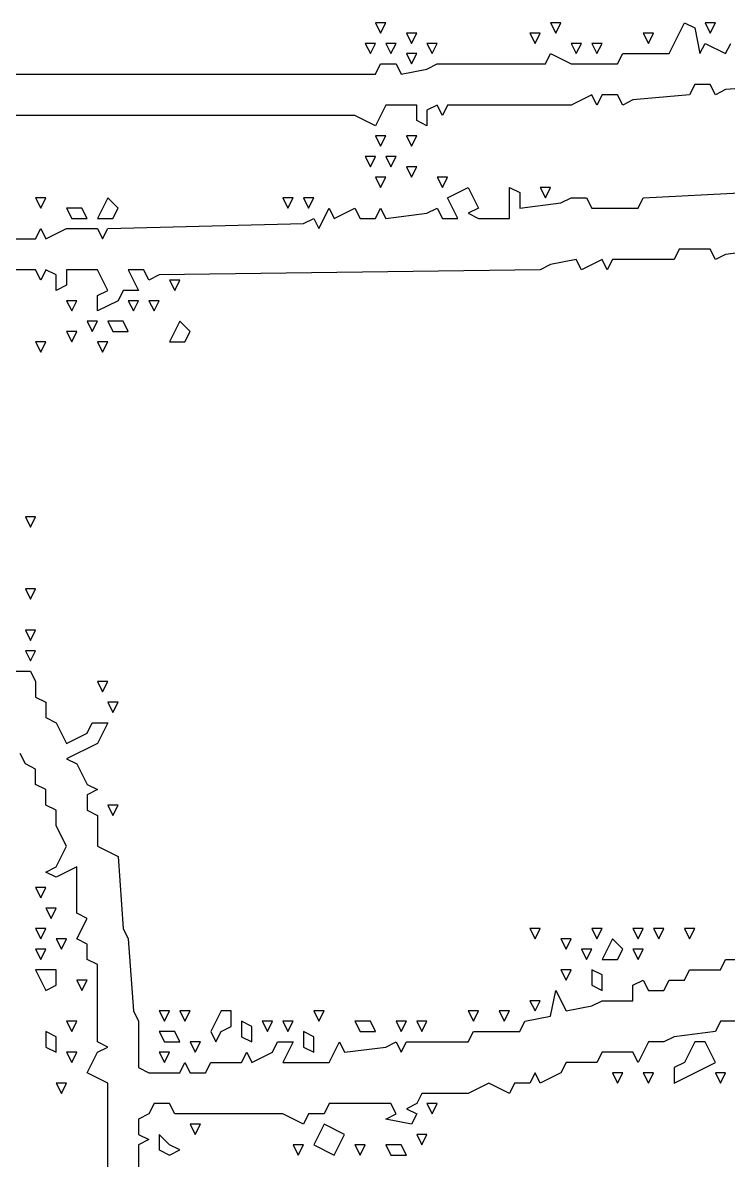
# Model space of a CAD drawing. Extents: x 2 to 124, y 0 to 170.
# Drawn here: x 51.72 to 62.74, y 32.44 to 50.23 of the extents above; entities that cross this region are included whole.
import ezdxf

# ---------------------------------------------------------------- set-up
doc = ezdxf.new("R2010")
doc.units = 0
doc.layers.add('Layer0', color=7, linetype='Continuous')

msp = doc.modelspace()

# ---------------------------------------------------------------- linework, layer by layer
at = {"layer": 'Layer0', "color": 5, "linetype": 'CONTINUOUS'}
for p, q in [((57.23011, 50.22727, 0.1), (57.31061, 50.06629, 0.1)), ((57.3911, 50.22727, 0.1), (57.23011, 50.22727, 0.1)), ((57.31061, 50.06629, 0.1), (57.3911, 50.22727, 0.1)), ((59.96686, 50.22727, 0.1), (60.04735, 50.06629, 0.1)), ((60.12784, 50.22727, 0.1), (59.96686, 50.22727, 0.1)), ((60.04735, 50.06629, 0.1), (60.12784, 50.22727, 0.1)), ((61.81818, 49.74432, 0.1), (62.05966, 50.22727, 0.1)), ((62.05966, 50.22727, 0.1), (62.22064, 50.14678, 0.1)), ((62.38163, 50.22727, 0.1), (62.46212, 50.06629, 0.1)), ((62.54261, 50.22727, 0.1), (62.38163, 50.22727, 0.1)), ((62.46212, 50.06629, 0.1), (62.54261, 50.22727, 0.1)), ((57.71307, 50.06629, 0.1), (57.79356, 49.9053, 0.1)), ((57.87405, 50.06629, 0.1), (57.71307, 50.06629, 0.1)), ((57.79356, 49.9053, 0.1), (57.87405, 50.06629, 0.1)), ((59.64489, 50.06629, 0.1), (59.72538, 49.9053, 0.1)), ((59.80587, 50.06629, 0.1), (59.64489, 50.06629, 0.1)), ((59.72538, 49.9053, 0.1), (59.80587, 50.06629, 0.1)), ((61.41572, 50.06629, 0.1), (61.49621, 49.9053, 0.1)), ((61.5767, 50.06629, 0.1), (61.41572, 50.06629, 0.1)), ((61.49621, 49.9053, 0.1), (61.5767, 50.06629, 0.1)), ((62.22064, 50.14678, 0.1), (62.30114, 49.74432, 0.1)), ((57.06913, 49.9053, 0.1), (57.14962, 49.74432, 0.1)), ((57.23011, 49.9053, 0.1), (57.06913, 49.9053, 0.1)), ((57.14962, 49.74432, 0.1), (57.23011, 49.9053, 0.1)), ((57.3911, 49.9053, 0.1), (57.47159, 49.74432, 0.1)), ((57.55208, 49.9053, 0.1), (57.3911, 49.9053, 0.1)), ((57.47159, 49.74432, 0.1), (57.55208, 49.9053, 0.1)), ((58.03504, 49.9053, 0.1), (58.11553, 49.74432, 0.1)), ((58.19602, 49.9053, 0.1), (58.03504, 49.9053, 0.1)), ((58.11553, 49.74432, 0.1), (58.19602, 49.9053, 0.1)), ((60.28883, 49.9053, 0.1), (60.36932, 49.74432, 0.1)), ((60.44981, 49.9053, 0.1), (60.28883, 49.9053, 0.1)), ((60.36932, 49.74432, 0.1), (60.44981, 49.9053, 0.1)), ((60.6108, 49.9053, 0.1), (60.69129, 49.74432, 0.1)), ((60.77178, 49.9053, 0.1), (60.6108, 49.9053, 0.1)), ((60.69129, 49.74432, 0.1), (60.77178, 49.9053, 0.1)), ((62.30114, 49.74432, 0.1), (62.38163, 49.9053, 0.1)), ((62.38163, 49.9053, 0.1), (62.7036, 49.74432, 0.1)), ((62.7036, 49.74432, 0.1), (62.78409, 49.9053, 0.1)), ((57.71307, 49.74432, 0.1), (57.79356, 49.58333, 0.1)), ((57.87405, 49.74432, 0.1), (57.71307, 49.74432, 0.1)), ((57.79356, 49.58333, 0.1), (57.87405, 49.74432, 0.1)), ((59.88636, 49.58333, 0.1), (59.96686, 49.74432, 0.1)), ((59.96686, 49.74432, 0.1), (60.28883, 49.58333, 0.1)), ((61.01326, 49.58333, 0.1), (61.09375, 49.74432, 0.1)), ((61.09375, 49.74432, 0.1), (61.81818, 49.74432, 0.1)), ((57.23011, 49.42235, 0.1), (57.31061, 49.58333, 0.1)), ((57.31061, 49.58333, 0.1), (57.55208, 49.58333, 0.1)), ((57.55208, 49.58333, 0.1), (57.63258, 49.42235, 0.1)), ((57.63258, 49.42235, 0.1), (58.03504, 49.50284, 0.1)), ((58.03504, 49.50284, 0.1), (58.19602, 49.58333, 0.1)), ((58.19602, 49.58333, 0.1), (59.88636, 49.58333, 0.1)), ((60.28883, 49.58333, 0.1), (61.01326, 49.58333, 0.1)), ((49.9858, 49.42235, 0.1), (57.23011, 49.42235, 0.1)), ((60.6108, 49.10038, 0.1), (60.28883, 48.93939, 0.1)), ((60.69129, 48.93939, 0.1), (60.6108, 49.10038, 0.1)), ((60.77178, 49.10038, 0.1), (60.69129, 48.93939, 0.1)), ((61.01326, 49.10038, 0.1), (60.77178, 49.10038, 0.1)), ((61.09375, 48.93939, 0.1), (61.01326, 49.10038, 0.1)), ((62.14015, 49.10038, 0.1), (61.25473, 49.01989, 0.1)), ((62.22064, 49.26136, 0.1), (62.14015, 49.10038, 0.1)), ((62.46212, 49.26136, 0.1), (62.22064, 49.26136, 0.1)), ((62.54261, 49.10038, 0.1), (62.46212, 49.26136, 0.1)), ((62.7036, 49.18087, 0.1), (62.54261, 49.10038, 0.1)), ((63.83049, 49.26136, 0.1), (62.7036, 49.18087, 0.1)), ((57.3911, 48.93939, 0.1), (57.23011, 48.61742, 0.1)), ((57.87405, 48.93939, 0.1), (57.3911, 48.93939, 0.1)), ((57.87405, 48.69792, 0.1), (57.87405, 48.93939, 0.1)), ((58.19602, 48.93939, 0.1), (58.03504, 48.8589, 0.1)), ((58.27652, 48.77841, 0.1), (58.19602, 48.93939, 0.1)), ((58.35701, 48.93939, 0.1), (58.27652, 48.77841, 0.1)), ((60.28883, 48.93939, 0.1), (58.35701, 48.93939, 0.1)), ((61.25473, 49.01989, 0.1), (61.09375, 48.93939, 0.1)), ((56.90814, 48.77841, 0.1), (50.14678, 48.77841, 0.1)), ((57.23011, 48.61742, 0.1), (56.90814, 48.77841, 0.1)), ((58.03504, 48.8589, 0.1), (58.03504, 48.61742, 0.1)), ((58.03504, 48.61742, 0.1), (57.87405, 48.69792, 0.1)), ((57.23011, 48.45644, 0.1), (57.31061, 48.29545, 0.1)), ((57.3911, 48.45644, 0.1), (57.23011, 48.45644, 0.1)), ((57.31061, 48.29545, 0.1), (57.3911, 48.45644, 0.1)), ((57.71307, 48.45644, 0.1), (57.79356, 48.29545, 0.1)), ((57.87405, 48.45644, 0.1), (57.71307, 48.45644, 0.1)), ((57.79356, 48.29545, 0.1), (57.87405, 48.45644, 0.1)), ((57.06913, 48.13447, 0.1), (57.14962, 47.97348, 0.1)), ((57.23011, 48.13447, 0.1), (57.06913, 48.13447, 0.1)), ((57.14962, 47.97348, 0.1), (57.23011, 48.13447, 0.1)), ((57.3911, 48.13447, 0.1), (57.47159, 47.97348, 0.1)), ((57.55208, 48.13447, 0.1), (57.3911, 48.13447, 0.1)), ((57.47159, 47.97348, 0.1), (57.55208, 48.13447, 0.1)), ((57.71307, 47.97348, 0.1), (57.79356, 47.8125, 0.1)), ((57.87405, 47.97348, 0.1), (57.71307, 47.97348, 0.1)), ((57.79356, 47.8125, 0.1), (57.87405, 47.97348, 0.1)), ((57.23011, 47.8125, 0.1), (57.31061, 47.65152, 0.1)), ((57.3911, 47.8125, 0.1), (57.23011, 47.8125, 0.1)), ((57.31061, 47.65152, 0.1), (57.3911, 47.8125, 0.1)), ((58.19602, 47.8125, 0.1), (58.27652, 47.65152, 0.1)), ((58.35701, 47.8125, 0.1), (58.19602, 47.8125, 0.1)), ((58.27652, 47.65152, 0.1), (58.35701, 47.8125, 0.1)), ((58.35701, 47.49053, 0.1), (58.67898, 47.65152, 0.1)), ((58.67898, 47.65152, 0.1), (58.83996, 47.32955, 0.1)), ((59.32292, 47.16856, 0.1), (59.32292, 47.65152, 0.1)), ((59.32292, 47.65152, 0.1), (59.4839, 47.57102, 0.1)), ((59.4839, 47.57102, 0.1), (59.4839, 47.32955, 0.1)), ((59.80587, 47.65152, 0.1), (59.88636, 47.49053, 0.1)), ((59.96686, 47.65152, 0.1), (59.80587, 47.65152, 0.1)), ((59.88636, 47.49053, 0.1), (59.96686, 47.65152, 0.1)), ((61.41572, 47.49053, 0.1), (63.02557, 47.57102, 0.1)), ((51.91761, 47.49053, 0.1), (51.99811, 47.32955, 0.1)), ((52.0786, 47.49053, 0.1), (51.91761, 47.49053, 0.1)), ((51.99811, 47.32955, 0.1), (52.0786, 47.49053, 0.1)), ((52.40057, 47.32955, 0.1), (52.48106, 47.16856, 0.1)), ((52.64205, 47.32955, 0.1), (52.40057, 47.32955, 0.1)), ((52.72254, 47.16856, 0.1), (52.64205, 47.32955, 0.1)), ((53.04451, 47.49053, 0.1), (52.88352, 47.16856, 0.1)), ((53.20549, 47.32955, 0.1), (53.04451, 47.49053, 0.1)), ((53.125, 47.16856, 0.1), (53.20549, 47.32955, 0.1)), ((55.78125, 47.49053, 0.1), (55.86174, 47.32955, 0.1)), ((55.94223, 47.49053, 0.1), (55.78125, 47.49053, 0.1)), ((55.86174, 47.32955, 0.1), (55.94223, 47.49053, 0.1)), ((56.10322, 47.49053, 0.1), (56.18371, 47.32955, 0.1)), ((56.2642, 47.49053, 0.1), (56.10322, 47.49053, 0.1)), ((56.18371, 47.32955, 0.1), (56.2642, 47.49053, 0.1)), ((56.3447, 47.00758, 0.1), (56.50568, 47.32955, 0.1)), ((56.50568, 47.32955, 0.1), (56.58617, 47.16856, 0.1)), ((56.58617, 47.16856, 0.1), (56.90814, 47.32955, 0.1)), ((56.90814, 47.32955, 0.1), (56.98864, 47.16856, 0.1)), ((57.23011, 47.16856, 0.1), (57.31061, 47.32955, 0.1)), ((57.31061, 47.32955, 0.1), (57.3911, 47.16856, 0.1)), ((58.03504, 47.24905, 0.1), (58.19602, 47.32955, 0.1)), ((58.19602, 47.32955, 0.1), (58.27652, 47.16856, 0.1)), ((58.51799, 47.16856, 0.1), (58.35701, 47.49053, 0.1)), ((58.83996, 47.32955, 0.1), (58.67898, 47.24905, 0.1)), ((59.4839, 47.32955, 0.1), (60.12784, 47.41004, 0.1)), ((60.12784, 47.41004, 0.1), (60.28883, 47.49053, 0.1)), ((60.28883, 47.49053, 0.1), (60.5303, 47.49053, 0.1)), ((60.5303, 47.49053, 0.1), (60.6108, 47.32955, 0.1)), ((60.6108, 47.32955, 0.1), (61.33523, 47.32955, 0.1)), ((61.33523, 47.32955, 0.1), (61.41572, 47.49053, 0.1)), ((52.48106, 47.16856, 0.1), (52.72254, 47.16856, 0.1)), ((52.88352, 47.16856, 0.1), (53.125, 47.16856, 0.1)), ((56.10322, 47.08807, 0.1), (56.2642, 47.16856, 0.1)), ((56.2642, 47.16856, 0.1), (56.3447, 47.00758, 0.1)), ((56.98864, 47.16856, 0.1), (57.23011, 47.16856, 0.1)), ((57.3911, 47.16856, 0.1), (58.03504, 47.24905, 0.1)), ((58.27652, 47.16856, 0.1), (58.51799, 47.16856, 0.1)), ((58.67898, 47.24905, 0.1), (58.83996, 47.16856, 0.1)), ((58.83996, 47.16856, 0.1), (59.32292, 47.16856, 0.1)), ((51.91761, 46.84659, 0.1), (51.99811, 47.00758, 0.1)), ((51.99811, 47.00758, 0.1), (52.0786, 46.84659, 0.1)), ((52.0786, 46.84659, 0.1), (52.40057, 47.00758, 0.1)), ((52.40057, 47.00758, 0.1), (52.88352, 47.00758, 0.1)), ((52.88352, 47.00758, 0.1), (52.96402, 46.84659, 0.1)), ((52.96402, 46.84659, 0.1), (53.04451, 47.00758, 0.1)), ((53.04451, 47.00758, 0.1), (56.10322, 47.08807, 0.1)), ((51.43466, 46.84659, 0.1), (51.91761, 46.84659, 0.1)), ((61.97917, 46.68561, 0.1), (61.89867, 46.52462, 0.1)), ((62.46212, 46.68561, 0.1), (61.97917, 46.68561, 0.1)), ((62.54261, 46.52462, 0.1), (62.46212, 46.68561, 0.1)), ((63.34754, 46.68561, 0.1), (62.7036, 46.60511, 0.1)), ((59.96686, 46.44413, 0.1), (59.80587, 46.36364, 0.1)), ((60.36932, 46.52462, 0.1), (59.96686, 46.44413, 0.1)), ((60.44981, 46.36364, 0.1), (60.36932, 46.52462, 0.1)), ((60.77178, 46.52462, 0.1), (60.44981, 46.36364, 0.1)), ((60.85227, 46.36364, 0.1), (60.77178, 46.52462, 0.1)), ((60.93277, 46.52462, 0.1), (60.85227, 46.36364, 0.1)), ((61.89867, 46.52462, 0.1), (60.93277, 46.52462, 0.1)), ((62.7036, 46.60511, 0.1), (62.54261, 46.52462, 0.1)), ((51.91761, 46.36364, 0.1), (47.32955, 46.36364, 0.1)), ((51.99811, 46.20265, 0.1), (51.91761, 46.36364, 0.1)), ((52.0786, 46.36364, 0.1), (51.99811, 46.20265, 0.1)), ((52.23958, 46.28314, 0.1), (52.0786, 46.36364, 0.1)), ((52.23958, 46.04167, 0.1), (52.23958, 46.28314, 0.1)), ((52.88352, 46.36364, 0.1), (52.40057, 46.36364, 0.1)), ((52.40057, 46.36364, 0.1), (52.40057, 46.12216, 0.1)), ((53.04451, 46.04167, 0.1), (52.88352, 46.36364, 0.1)), ((53.60795, 46.36364, 0.1), (53.36648, 46.36364, 0.1)), ((53.36648, 46.36364, 0.1), (53.52746, 46.04167, 0.1)), ((53.68845, 46.20265, 0.1), (53.60795, 46.36364, 0.1)), ((53.84943, 46.28314, 0.1), (53.68845, 46.20265, 0.1)), ((59.80587, 46.36364, 0.1), (53.84943, 46.28314, 0.1)), ((52.40057, 46.12216, 0.1), (52.23958, 46.04167, 0.1)), ((54.01042, 46.20265, 0.1), (54.09091, 46.04167, 0.1)), ((54.1714, 46.20265, 0.1), (54.01042, 46.20265, 0.1)), ((54.09091, 46.04167, 0.1), (54.1714, 46.20265, 0.1)), ((52.88352, 45.96117, 0.1), (53.04451, 46.04167, 0.1)), ((52.88352, 45.7197, 0.1), (52.88352, 45.96117, 0.1)), ((53.28598, 46.04167, 0.1), (53.20549, 45.88068, 0.1)), ((53.52746, 46.04167, 0.1), (53.28598, 46.04167, 0.1)), ((52.40057, 45.88068, 0.1), (52.48106, 45.7197, 0.1)), ((52.56155, 45.88068, 0.1), (52.40057, 45.88068, 0.1)), ((52.48106, 45.7197, 0.1), (52.56155, 45.88068, 0.1)), ((53.20549, 45.88068, 0.1), (52.88352, 45.7197, 0.1)), ((53.36648, 45.88068, 0.1), (53.44697, 45.7197, 0.1)), ((53.52746, 45.88068, 0.1), (53.36648, 45.88068, 0.1)), ((53.44697, 45.7197, 0.1), (53.52746, 45.88068, 0.1)), ((53.68845, 45.88068, 0.1), (53.76894, 45.7197, 0.1)), ((53.84943, 45.88068, 0.1), (53.68845, 45.88068, 0.1)), ((53.76894, 45.7197, 0.1), (53.84943, 45.88068, 0.1)), ((52.72254, 45.55871, 0.1), (52.80303, 45.39773, 0.1)), ((52.88352, 45.55871, 0.1), (52.72254, 45.55871, 0.1)), ((52.80303, 45.39773, 0.1), (52.88352, 45.55871, 0.1)), ((53.04451, 45.55871, 0.1), (53.125, 45.39773, 0.1)), ((53.28598, 45.55871, 0.1), (53.04451, 45.55871, 0.1)), ((53.36648, 45.39773, 0.1), (53.28598, 45.55871, 0.1)), ((54.1714, 45.55871, 0.1), (54.01042, 45.23674, 0.1)), ((54.33239, 45.39773, 0.1), (54.1714, 45.55871, 0.1)), ((52.40057, 45.39773, 0.1), (52.48106, 45.23674, 0.1)), ((52.56155, 45.39773, 0.1), (52.40057, 45.39773, 0.1)), ((52.48106, 45.23674, 0.1), (52.56155, 45.39773, 0.1)), ((53.125, 45.39773, 0.1), (53.36648, 45.39773, 0.1)), ((54.25189, 45.23674, 0.1), (54.33239, 45.39773, 0.1)), ((51.91761, 45.23674, 0.1), (51.99811, 45.07576, 0.1)), ((52.0786, 45.23674, 0.1), (51.91761, 45.23674, 0.1)), ((51.99811, 45.07576, 0.1), (52.0786, 45.23674, 0.1)), ((52.88352, 45.23674, 0.1), (52.96402, 45.07576, 0.1)), ((53.04451, 45.23674, 0.1), (52.88352, 45.23674, 0.1)), ((52.96402, 45.07576, 0.1), (53.04451, 45.23674, 0.1)), ((54.01042, 45.23674, 0.1), (54.25189, 45.23674, 0.1)), ((51.75663, 42.5, 0.1), (51.83712, 42.33902, 0.1)), ((51.91761, 42.5, 0.1), (51.75663, 42.5, 0.1)), ((51.83712, 42.33902, 0.1), (51.91761, 42.5, 0.1)), ((51.75663, 41.37311, 0.1), (51.83712, 41.21212, 0.1)), ((51.91761, 41.37311, 0.1), (51.75663, 41.37311, 0.1)), ((51.83712, 41.21212, 0.1), (51.91761, 41.37311, 0.1)), ((51.75663, 40.72917, 0.1), (51.83712, 40.56818, 0.1)), ((51.91761, 40.72917, 0.1), (51.75663, 40.72917, 0.1)), ((51.83712, 40.56818, 0.1), (51.91761, 40.72917, 0.1)), ((51.75663, 40.4072, 0.1), (51.83712, 40.24621, 0.1)), ((51.91761, 40.4072, 0.1), (51.75663, 40.4072, 0.1)), ((51.83712, 40.24621, 0.1), (51.91761, 40.4072, 0.1)), ((51.59564, 40.08523, 0.1), (51.83712, 40.08523, 0.1)), ((51.83712, 40.08523, 0.1), (51.91761, 39.92424, 0.1)), ((51.91761, 39.92424, 0.1), (51.91761, 39.68277, 0.1)), ((52.88352, 39.92424, 0.1), (52.96402, 39.76326, 0.1)), ((53.04451, 39.92424, 0.1), (52.88352, 39.92424, 0.1)), ((52.96402, 39.76326, 0.1), (53.04451, 39.92424, 0.1)), ((51.91761, 39.68277, 0.1), (52.0786, 39.60227, 0.1)), ((52.0786, 39.60227, 0.1), (52.0786, 39.3608, 0.1)), ((53.04451, 39.60227, 0.1), (53.125, 39.44129, 0.1)), ((53.20549, 39.60227, 0.1), (53.04451, 39.60227, 0.1)), ((53.125, 39.44129, 0.1), (53.20549, 39.60227, 0.1)), ((52.0786, 39.3608, 0.1), (52.23958, 39.2803, 0.1)), ((52.23958, 39.2803, 0.1), (52.40057, 38.95833, 0.1)), ((52.72254, 39.11932, 0.1), (52.80303, 39.2803, 0.1)), ((52.80303, 39.2803, 0.1), (53.04451, 39.2803, 0.1)), ((53.04451, 39.2803, 0.1), (52.88352, 38.95833, 0.1)), ((52.40057, 38.95833, 0.1), (52.72254, 39.11932, 0.1)), ((52.88352, 38.95833, 0.1), (52.40057, 38.71686, 0.1)), ((51.75663, 38.63636, 0.1), (51.67614, 38.79735, 0.1)), ((51.91761, 38.55587, 0.1), (51.75663, 38.63636, 0.1)), ((52.40057, 38.71686, 0.1), (52.56155, 38.63636, 0.1)), ((52.56155, 38.63636, 0.1), (52.72254, 38.31439, 0.1)), ((51.91761, 38.31439, 0.1), (51.91761, 38.55587, 0.1)), ((52.0786, 38.2339, 0.1), (51.91761, 38.31439, 0.1)), ((52.72254, 38.31439, 0.1), (52.88352, 38.2339, 0.1)), ((52.0786, 37.99242, 0.1), (52.0786, 38.2339, 0.1)), ((52.88352, 38.2339, 0.1), (52.72254, 38.15341, 0.1)), ((52.72254, 38.15341, 0.1), (52.72254, 37.91193, 0.1)), ((52.23958, 37.91193, 0.1), (52.0786, 37.99242, 0.1)), ((52.23958, 37.67045, 0.1), (52.23958, 37.91193, 0.1)), ((52.72254, 37.91193, 0.1), (52.88352, 37.83144, 0.1)), ((53.04451, 37.99242, 0.1), (53.125, 37.83144, 0.1)), ((53.20549, 37.99242, 0.1), (53.04451, 37.99242, 0.1)), ((53.125, 37.83144, 0.1), (53.20549, 37.99242, 0.1)), ((52.88352, 37.83144, 0.1), (52.88352, 37.34848, 0.1)), ((52.40057, 37.34848, 0.1), (52.23958, 37.67045, 0.1)), ((52.23958, 37.02652, 0.1), (52.40057, 37.34848, 0.1)), ((52.88352, 37.34848, 0.1), (53.20549, 37.1875, 0.1)), ((53.20549, 37.1875, 0.1), (53.28598, 36.06061, 0.1)), ((52.0786, 36.94602, 0.1), (52.23958, 37.02652, 0.1)), ((52.56155, 37.02652, 0.1), (52.23958, 36.86553, 0.1)), ((52.56155, 36.30208, 0.1), (52.56155, 37.02652, 0.1)), ((52.23958, 36.86553, 0.1), (52.0786, 36.94602, 0.1)), ((51.91761, 36.70455, 0.1), (51.99811, 36.54356, 0.1)), ((52.0786, 36.70455, 0.1), (51.91761, 36.70455, 0.1)), ((51.99811, 36.54356, 0.1), (52.0786, 36.70455, 0.1)), ((52.0786, 36.38258, 0.1), (52.15909, 36.22159, 0.1)), ((52.23958, 36.38258, 0.1), (52.0786, 36.38258, 0.1)), ((52.15909, 36.22159, 0.1), (52.23958, 36.38258, 0.1)), ((52.72254, 36.22159, 0.1), (52.56155, 36.30208, 0.1)), ((52.56155, 35.89962, 0.1), (52.72254, 36.22159, 0.1)), ((51.91761, 36.06061, 0.1), (51.99811, 35.89962, 0.1)), ((52.0786, 36.06061, 0.1), (51.91761, 36.06061, 0.1)), ((51.99811, 35.89962, 0.1), (52.0786, 36.06061, 0.1)), ((53.28598, 36.06061, 0.1), (53.36648, 35.89962, 0.1)), ((59.64489, 36.06061, 0.1), (59.72538, 35.89962, 0.1)), ((59.80587, 36.06061, 0.1), (59.64489, 36.06061, 0.1)), ((59.72538, 35.89962, 0.1), (59.80587, 36.06061, 0.1)), ((60.6108, 36.06061, 0.1), (60.69129, 35.89962, 0.1)), ((60.77178, 36.06061, 0.1), (60.6108, 36.06061, 0.1)), ((60.69129, 35.89962, 0.1), (60.77178, 36.06061, 0.1)), ((61.25473, 36.06061, 0.1), (61.33523, 35.89962, 0.1)), ((61.41572, 36.06061, 0.1), (61.25473, 36.06061, 0.1)), ((61.33523, 35.89962, 0.1), (61.41572, 36.06061, 0.1)), ((61.5767, 36.06061, 0.1), (61.6572, 35.89962, 0.1)), ((61.73769, 36.06061, 0.1), (61.5767, 36.06061, 0.1)), ((61.6572, 35.89962, 0.1), (61.73769, 36.06061, 0.1)), ((62.05966, 36.06061, 0.1), (62.14015, 35.89962, 0.1)), ((62.22064, 36.06061, 0.1), (62.05966, 36.06061, 0.1)), ((62.14015, 35.89962, 0.1), (62.22064, 36.06061, 0.1)), ((52.23958, 35.89962, 0.1), (52.32008, 35.73864, 0.1)), ((52.40057, 35.89962, 0.1), (52.23958, 35.89962, 0.1)), ((52.32008, 35.73864, 0.1), (52.40057, 35.89962, 0.1)), ((52.72254, 35.81913, 0.1), (52.56155, 35.89962, 0.1)), ((52.72254, 35.57765, 0.1), (52.72254, 35.81913, 0.1)), ((53.36648, 35.89962, 0.1), (53.44697, 34.77273, 0.1)), ((60.12784, 35.89962, 0.1), (60.20833, 35.73864, 0.1)), ((60.28883, 35.89962, 0.1), (60.12784, 35.89962, 0.1)), ((60.20833, 35.73864, 0.1), (60.28883, 35.89962, 0.1)), ((60.93277, 35.89962, 0.1), (60.77178, 35.57765, 0.1)), ((61.09375, 35.73864, 0.1), (60.93277, 35.89962, 0.1)), ((51.91761, 35.73864, 0.1), (51.99811, 35.57765, 0.1)), ((52.0786, 35.73864, 0.1), (51.91761, 35.73864, 0.1)), ((51.99811, 35.57765, 0.1), (52.0786, 35.73864, 0.1)), ((52.88352, 35.49716, 0.1), (52.72254, 35.57765, 0.1)), ((60.44981, 35.73864, 0.1), (60.5303, 35.57765, 0.1)), ((60.6108, 35.73864, 0.1), (60.44981, 35.73864, 0.1)), ((60.5303, 35.57765, 0.1), (60.6108, 35.73864, 0.1)), ((60.77178, 35.57765, 0.1), (61.01326, 35.57765, 0.1)), ((61.01326, 35.57765, 0.1), (61.09375, 35.73864, 0.1)), ((61.25473, 35.73864, 0.1), (61.33523, 35.57765, 0.1)), ((61.41572, 35.73864, 0.1), (61.25473, 35.73864, 0.1)), ((61.33523, 35.57765, 0.1), (61.41572, 35.73864, 0.1)), ((62.62311, 35.41667, 0.1), (62.7036, 35.57765, 0.1)), ((62.7036, 35.57765, 0.1), (63.18655, 35.57765, 0.1)), ((51.91761, 35.41667, 0.1), (52.0786, 35.0947, 0.1)), ((52.23958, 35.41667, 0.1), (51.91761, 35.41667, 0.1)), ((52.23958, 35.17519, 0.1), (52.23958, 35.41667, 0.1)), ((52.88352, 34.28977, 0.1), (52.88352, 35.49716, 0.1)), ((60.12784, 35.41667, 0.1), (60.20833, 35.25568, 0.1)), ((60.28883, 35.41667, 0.1), (60.12784, 35.41667, 0.1)), ((60.20833, 35.25568, 0.1), (60.28883, 35.41667, 0.1)), ((60.6108, 35.41667, 0.1), (60.6108, 35.17519, 0.1)), ((60.77178, 35.33617, 0.1), (60.6108, 35.41667, 0.1)), ((62.05966, 35.25568, 0.1), (62.14015, 35.41667, 0.1)), ((62.14015, 35.41667, 0.1), (62.62311, 35.41667, 0.1)), ((52.56155, 35.25568, 0.1), (52.64205, 35.0947, 0.1)), ((52.72254, 35.25568, 0.1), (52.56155, 35.25568, 0.1)), ((52.64205, 35.0947, 0.1), (52.72254, 35.25568, 0.1)), ((60.77178, 35.0947, 0.1), (60.77178, 35.33617, 0.1)), ((61.25473, 35.17519, 0.1), (61.41572, 35.25568, 0.1)), ((61.41572, 35.25568, 0.1), (61.49621, 35.0947, 0.1)), ((61.73769, 35.0947, 0.1), (61.81818, 35.25568, 0.1)), ((61.81818, 35.25568, 0.1), (62.05966, 35.25568, 0.1)), ((52.0786, 35.0947, 0.1), (52.23958, 35.17519, 0.1)), ((59.96686, 34.69223, 0.1), (60.04735, 35.0947, 0.1)), ((60.04735, 35.0947, 0.1), (60.20833, 34.77273, 0.1)), ((60.6108, 35.17519, 0.1), (60.77178, 35.0947, 0.1)), ((61.25473, 34.93371, 0.1), (61.25473, 35.17519, 0.1)), ((61.49621, 35.0947, 0.1), (61.73769, 35.0947, 0.1)), ((59.64489, 34.93371, 0.1), (59.72538, 34.77273, 0.1)), ((59.80587, 34.93371, 0.1), (59.64489, 34.93371, 0.1)), ((59.72538, 34.77273, 0.1), (59.80587, 34.93371, 0.1)), ((60.6108, 34.85322, 0.1), (60.77178, 34.93371, 0.1)), ((60.77178, 34.93371, 0.1), (61.25473, 34.93371, 0.1)), ((53.44697, 34.77273, 0.1), (53.52746, 34.61174, 0.1)), ((53.84943, 34.77273, 0.1), (53.92992, 34.61174, 0.1)), ((54.01042, 34.77273, 0.1), (53.84943, 34.77273, 0.1)), ((53.92992, 34.61174, 0.1), (54.01042, 34.77273, 0.1)), ((54.1714, 34.77273, 0.1), (54.25189, 34.61174, 0.1)), ((54.33239, 34.77273, 0.1), (54.1714, 34.77273, 0.1)), ((54.25189, 34.61174, 0.1), (54.33239, 34.77273, 0.1)), ((54.81534, 34.77273, 0.1), (54.65436, 34.45076, 0.1)), ((54.97633, 34.77273, 0.1), (54.81534, 34.77273, 0.1)), ((54.97633, 34.53125, 0.1), (54.97633, 34.77273, 0.1)), ((56.2642, 34.77273, 0.1), (56.3447, 34.61174, 0.1)), ((56.42519, 34.77273, 0.1), (56.2642, 34.77273, 0.1)), ((56.3447, 34.61174, 0.1), (56.42519, 34.77273, 0.1)), ((58.67898, 34.77273, 0.1), (58.75947, 34.61174, 0.1)), ((58.83996, 34.77273, 0.1), (58.67898, 34.77273, 0.1)), ((58.75947, 34.61174, 0.1), (58.83996, 34.77273, 0.1)), ((59.16193, 34.77273, 0.1), (59.24242, 34.61174, 0.1)), ((59.32292, 34.77273, 0.1), (59.16193, 34.77273, 0.1)), ((59.24242, 34.61174, 0.1), (59.32292, 34.77273, 0.1)), ((59.56439, 34.61174, 0.1), (59.96686, 34.69223, 0.1)), ((60.20833, 34.77273, 0.1), (60.6108, 34.85322, 0.1)), ((52.40057, 34.61174, 0.1), (52.48106, 34.45076, 0.1)), ((52.56155, 34.61174, 0.1), (52.40057, 34.61174, 0.1)), ((52.48106, 34.45076, 0.1), (52.56155, 34.61174, 0.1)), ((53.52746, 34.61174, 0.1), (53.52746, 33.88731, 0.1)), ((54.81534, 34.45076, 0.1), (54.97633, 34.53125, 0.1)), ((55.13731, 34.61174, 0.1), (55.13731, 34.37027, 0.1)), ((55.2983, 34.53125, 0.1), (55.13731, 34.61174, 0.1)), ((55.2983, 34.28977, 0.1), (55.2983, 34.53125, 0.1)), ((55.45928, 34.61174, 0.1), (55.53977, 34.45076, 0.1)), ((55.62027, 34.61174, 0.1), (55.45928, 34.61174, 0.1)), ((55.53977, 34.45076, 0.1), (55.62027, 34.61174, 0.1)), ((55.78125, 34.61174, 0.1), (55.86174, 34.45076, 0.1)), ((55.94223, 34.61174, 0.1), (55.78125, 34.61174, 0.1)), ((55.86174, 34.45076, 0.1), (55.94223, 34.61174, 0.1)), ((56.90814, 34.61174, 0.1), (56.98864, 34.45076, 0.1)), ((57.14962, 34.61174, 0.1), (56.90814, 34.61174, 0.1)), ((57.23011, 34.45076, 0.1), (57.14962, 34.61174, 0.1)), ((57.55208, 34.61174, 0.1), (57.63258, 34.45076, 0.1)), ((57.71307, 34.61174, 0.1), (57.55208, 34.61174, 0.1)), ((57.63258, 34.45076, 0.1), (57.71307, 34.61174, 0.1)), ((57.87405, 34.61174, 0.1), (57.95455, 34.45076, 0.1)), ((58.03504, 34.61174, 0.1), (57.87405, 34.61174, 0.1)), ((57.95455, 34.45076, 0.1), (58.03504, 34.61174, 0.1)), ((59.4839, 34.45076, 0.1), (59.56439, 34.61174, 0.1)), ((62.62311, 34.61174, 0.1), (62.54261, 34.45076, 0.1)), ((62.86458, 34.61174, 0.1), (62.62311, 34.61174, 0.1)), ((52.0786, 34.45076, 0.1), (52.0786, 34.20928, 0.1)), ((52.23958, 34.37027, 0.1), (52.0786, 34.45076, 0.1)), ((52.23958, 34.12879, 0.1), (52.23958, 34.37027, 0.1)), ((53.84943, 34.45076, 0.1), (53.92992, 34.28977, 0.1)), ((54.09091, 34.45076, 0.1), (53.84943, 34.45076, 0.1)), ((54.1714, 34.28977, 0.1), (54.09091, 34.45076, 0.1)), ((54.65436, 34.45076, 0.1), (54.73485, 34.28977, 0.1)), ((54.73485, 34.28977, 0.1), (54.81534, 34.45076, 0.1)), ((55.13731, 34.37027, 0.1), (55.2983, 34.28977, 0.1)), ((56.10322, 34.45076, 0.1), (56.10322, 34.20928, 0.1)), ((56.2642, 34.37027, 0.1), (56.10322, 34.45076, 0.1)), ((56.2642, 34.12879, 0.1), (56.2642, 34.37027, 0.1)), ((56.98864, 34.45076, 0.1), (57.23011, 34.45076, 0.1)), ((58.67898, 34.28977, 0.1), (58.75947, 34.45076, 0.1)), ((58.75947, 34.45076, 0.1), (59.4839, 34.45076, 0.1)), ((61.89867, 34.37027, 0.1), (61.73769, 34.28977, 0.1)), ((62.54261, 34.45076, 0.1), (61.89867, 34.37027, 0.1)), ((52.0786, 34.20928, 0.1), (52.23958, 34.12879, 0.1)), ((53.04451, 34.20928, 0.1), (52.88352, 34.28977, 0.1)), ((52.88352, 34.12879, 0.1), (53.04451, 34.20928, 0.1)), ((53.92992, 34.28977, 0.1), (54.1714, 34.28977, 0.1)), ((54.33239, 34.28977, 0.1), (54.41288, 34.12879, 0.1)), ((54.49337, 34.28977, 0.1), (54.33239, 34.28977, 0.1)), ((54.41288, 34.12879, 0.1), (54.49337, 34.28977, 0.1)), ((55.62027, 34.12879, 0.1), (55.70076, 34.28977, 0.1)), ((55.70076, 34.28977, 0.1), (55.94223, 34.28977, 0.1)), ((55.94223, 34.28977, 0.1), (55.78125, 33.9678, 0.1)), ((56.10322, 34.20928, 0.1), (56.2642, 34.12879, 0.1)), ((56.50568, 33.9678, 0.1), (56.66667, 34.28977, 0.1)), ((56.66667, 34.28977, 0.1), (56.74716, 34.12879, 0.1)), ((56.74716, 34.12879, 0.1), (57.3911, 34.20928, 0.1)), ((57.3911, 34.20928, 0.1), (57.55208, 34.28977, 0.1)), ((57.55208, 34.28977, 0.1), (57.63258, 34.12879, 0.1)), ((57.63258, 34.12879, 0.1), (57.71307, 34.28977, 0.1)), ((57.71307, 34.28977, 0.1), (58.67898, 34.28977, 0.1)), ((61.49621, 34.28977, 0.1), (61.33523, 33.9678, 0.1)), ((61.73769, 34.28977, 0.1), (61.49621, 34.28977, 0.1)), ((62.22064, 34.28977, 0.1), (62.05966, 33.9678, 0.1)), ((62.38163, 34.28977, 0.1), (62.22064, 34.28977, 0.1)), ((62.54261, 33.9678, 0.1), (62.38163, 34.28977, 0.1)), ((52.40057, 34.12879, 0.1), (52.48106, 33.9678, 0.1)), ((52.56155, 34.12879, 0.1), (52.40057, 34.12879, 0.1)), ((52.48106, 33.9678, 0.1), (52.56155, 34.12879, 0.1)), ((52.72254, 33.80682, 0.1), (52.88352, 34.12879, 0.1)), ((53.84943, 34.12879, 0.1), (53.92992, 33.9678, 0.1)), ((54.01042, 34.12879, 0.1), (53.84943, 34.12879, 0.1)), ((53.92992, 33.9678, 0.1), (54.01042, 34.12879, 0.1)), ((55.13731, 33.9678, 0.1), (55.2178, 34.12879, 0.1)), ((55.2178, 34.12879, 0.1), (55.2983, 33.9678, 0.1)), ((55.2983, 33.9678, 0.1), (55.62027, 34.12879, 0.1)), ((60.77178, 34.12879, 0.1), (60.69129, 33.9678, 0.1)), ((61.25473, 34.12879, 0.1), (60.77178, 34.12879, 0.1)), ((61.33523, 33.9678, 0.1), (61.25473, 34.12879, 0.1)), ((53.04451, 33.64583, 0.1), (52.72254, 33.80682, 0.1)), ((53.52746, 33.88731, 0.1), (53.68845, 33.80682, 0.1)), ((53.68845, 33.80682, 0.1), (54.1714, 33.80682, 0.1)), ((54.1714, 33.80682, 0.1), (54.25189, 33.9678, 0.1)), ((54.25189, 33.9678, 0.1), (54.33239, 33.80682, 0.1)), ((54.33239, 33.80682, 0.1), (54.57386, 33.80682, 0.1)), ((54.57386, 33.80682, 0.1), (54.65436, 33.9678, 0.1)), ((54.65436, 33.9678, 0.1), (55.13731, 33.9678, 0.1)), ((55.78125, 33.9678, 0.1), (56.50568, 33.9678, 0.1)), ((59.72538, 33.80682, 0.1), (59.64489, 33.64583, 0.1)), ((59.80587, 33.64583, 0.1), (59.72538, 33.80682, 0.1)), ((60.12784, 33.80682, 0.1), (59.80587, 33.64583, 0.1)), ((60.20833, 33.9678, 0.1), (60.12784, 33.80682, 0.1)), ((60.69129, 33.9678, 0.1), (60.20833, 33.9678, 0.1)), ((60.93277, 33.80682, 0.1), (61.01326, 33.64583, 0.1)), ((61.09375, 33.80682, 0.1), (60.93277, 33.80682, 0.1)), ((61.01326, 33.64583, 0.1), (61.09375, 33.80682, 0.1)), ((61.41572, 33.80682, 0.1), (61.49621, 33.64583, 0.1)), ((61.5767, 33.80682, 0.1), (61.41572, 33.80682, 0.1)), ((61.49621, 33.64583, 0.1), (61.5767, 33.80682, 0.1)), ((62.05966, 33.9678, 0.1), (61.89867, 33.88731, 0.1)), ((61.89867, 33.64583, 0.1), (62.54261, 33.9678, 0.1)), ((61.89867, 33.88731, 0.1), (61.89867, 33.64583, 0.1)), ((62.54261, 33.80682, 0.1), (62.62311, 33.64583, 0.1)), ((62.7036, 33.80682, 0.1), (62.54261, 33.80682, 0.1)), ((62.62311, 33.64583, 0.1), (62.7036, 33.80682, 0.1)), ((52.23958, 33.64583, 0.1), (52.32008, 33.48485, 0.1)), ((52.40057, 33.64583, 0.1), (52.23958, 33.64583, 0.1)), ((52.32008, 33.48485, 0.1), (52.40057, 33.64583, 0.1)), ((53.04451, 31.71402, 0.1), (53.04451, 33.64583, 0.1)), ((59.00095, 33.64583, 0.1), (58.67898, 33.48485, 0.1)), ((59.32292, 33.48485, 0.1), (59.00095, 33.64583, 0.1)), ((59.40341, 33.64583, 0.1), (59.32292, 33.48485, 0.1)), ((59.64489, 33.64583, 0.1), (59.40341, 33.64583, 0.1)), ((57.95455, 33.48485, 0.1), (57.87405, 33.32386, 0.1)), ((58.67898, 33.48485, 0.1), (57.95455, 33.48485, 0.1)), ((53.76894, 33.32386, 0.1), (53.68845, 33.16288, 0.1)), ((54.01042, 33.32386, 0.1), (53.76894, 33.32386, 0.1)), ((54.09091, 33.16288, 0.1), (54.01042, 33.32386, 0.1)), ((56.50568, 33.32386, 0.1), (56.42519, 33.16288, 0.1)), ((57.47159, 33.32386, 0.1), (56.50568, 33.32386, 0.1)), ((57.55208, 33.16288, 0.1), (57.47159, 33.32386, 0.1)), ((57.87405, 33.32386, 0.1), (57.71307, 33.24337, 0.1)), ((58.03504, 33.32386, 0.1), (58.11553, 33.16288, 0.1)), ((58.19602, 33.32386, 0.1), (58.03504, 33.32386, 0.1)), ((58.11553, 33.16288, 0.1), (58.19602, 33.32386, 0.1)), ((53.68845, 33.16288, 0.1), (53.52746, 33.08239, 0.1)), ((55.78125, 33.16288, 0.1), (54.09091, 33.16288, 0.1)), ((56.10322, 33.00189, 0.1), (55.78125, 33.16288, 0.1)), ((56.18371, 33.16288, 0.1), (56.10322, 33.00189, 0.1)), ((56.42519, 33.16288, 0.1), (56.18371, 33.16288, 0.1)), ((57.3911, 33.08239, 0.1), (57.55208, 33.16288, 0.1)), ((57.71307, 33.24337, 0.1), (57.87405, 33.16288, 0.1)), ((57.87405, 33.16288, 0.1), (57.79356, 33.00189, 0.1)), ((53.52746, 33.08239, 0.1), (53.52746, 32.84091, 0.1)), ((54.33239, 33.00189, 0.1), (54.41288, 32.84091, 0.1)), ((54.49337, 33.00189, 0.1), (54.33239, 33.00189, 0.1)), ((54.41288, 32.84091, 0.1), (54.49337, 33.00189, 0.1)), ((56.42519, 33.00189, 0.1), (56.2642, 32.67992, 0.1)), ((56.74716, 32.84091, 0.1), (56.42519, 33.00189, 0.1)), ((57.79356, 33.00189, 0.1), (57.3911, 33.08239, 0.1)), ((53.52746, 32.84091, 0.1), (53.68845, 32.76042, 0.1)), ((53.68845, 32.76042, 0.1), (53.52746, 32.67992, 0.1)), ((53.84943, 32.84091, 0.1), (53.84943, 32.59943, 0.1)), ((54.01042, 32.67992, 0.1), (53.84943, 32.84091, 0.1)), ((56.58617, 32.51894, 0.1), (56.74716, 32.84091, 0.1)), ((57.87405, 32.84091, 0.1), (57.95455, 32.67992, 0.1)), ((58.03504, 32.84091, 0.1), (57.87405, 32.84091, 0.1)), ((57.95455, 32.67992, 0.1), (58.03504, 32.84091, 0.1)), ((53.52746, 32.67992, 0.1), (53.52746, 32.19697, 0.1)), ((53.84943, 32.59943, 0.1), (54.01042, 32.51894, 0.1)), ((54.1714, 32.59943, 0.1), (54.01042, 32.67992, 0.1)), ((54.01042, 32.51894, 0.1), (54.1714, 32.59943, 0.1)), ((55.94223, 32.67992, 0.1), (56.02273, 32.51894, 0.1)), ((56.10322, 32.67992, 0.1), (55.94223, 32.67992, 0.1)), ((56.02273, 32.51894, 0.1), (56.10322, 32.67992, 0.1)), ((56.2642, 32.67992, 0.1), (56.58617, 32.51894, 0.1)), ((56.90814, 32.67992, 0.1), (56.98864, 32.51894, 0.1)), ((57.06913, 32.67992, 0.1), (56.90814, 32.67992, 0.1)), ((56.98864, 32.51894, 0.1), (57.06913, 32.67992, 0.1)), ((57.3911, 32.67992, 0.1), (57.47159, 32.51894, 0.1)), ((57.63258, 32.67992, 0.1), (57.3911, 32.67992, 0.1)), ((57.71307, 32.51894, 0.1), (57.63258, 32.67992, 0.1)), ((57.47159, 32.51894, 0.1), (57.71307, 32.51894, 0.1))]:
    msp.add_line(p, q, dxfattribs=at)

doc.saveas('drawing.dxf')
